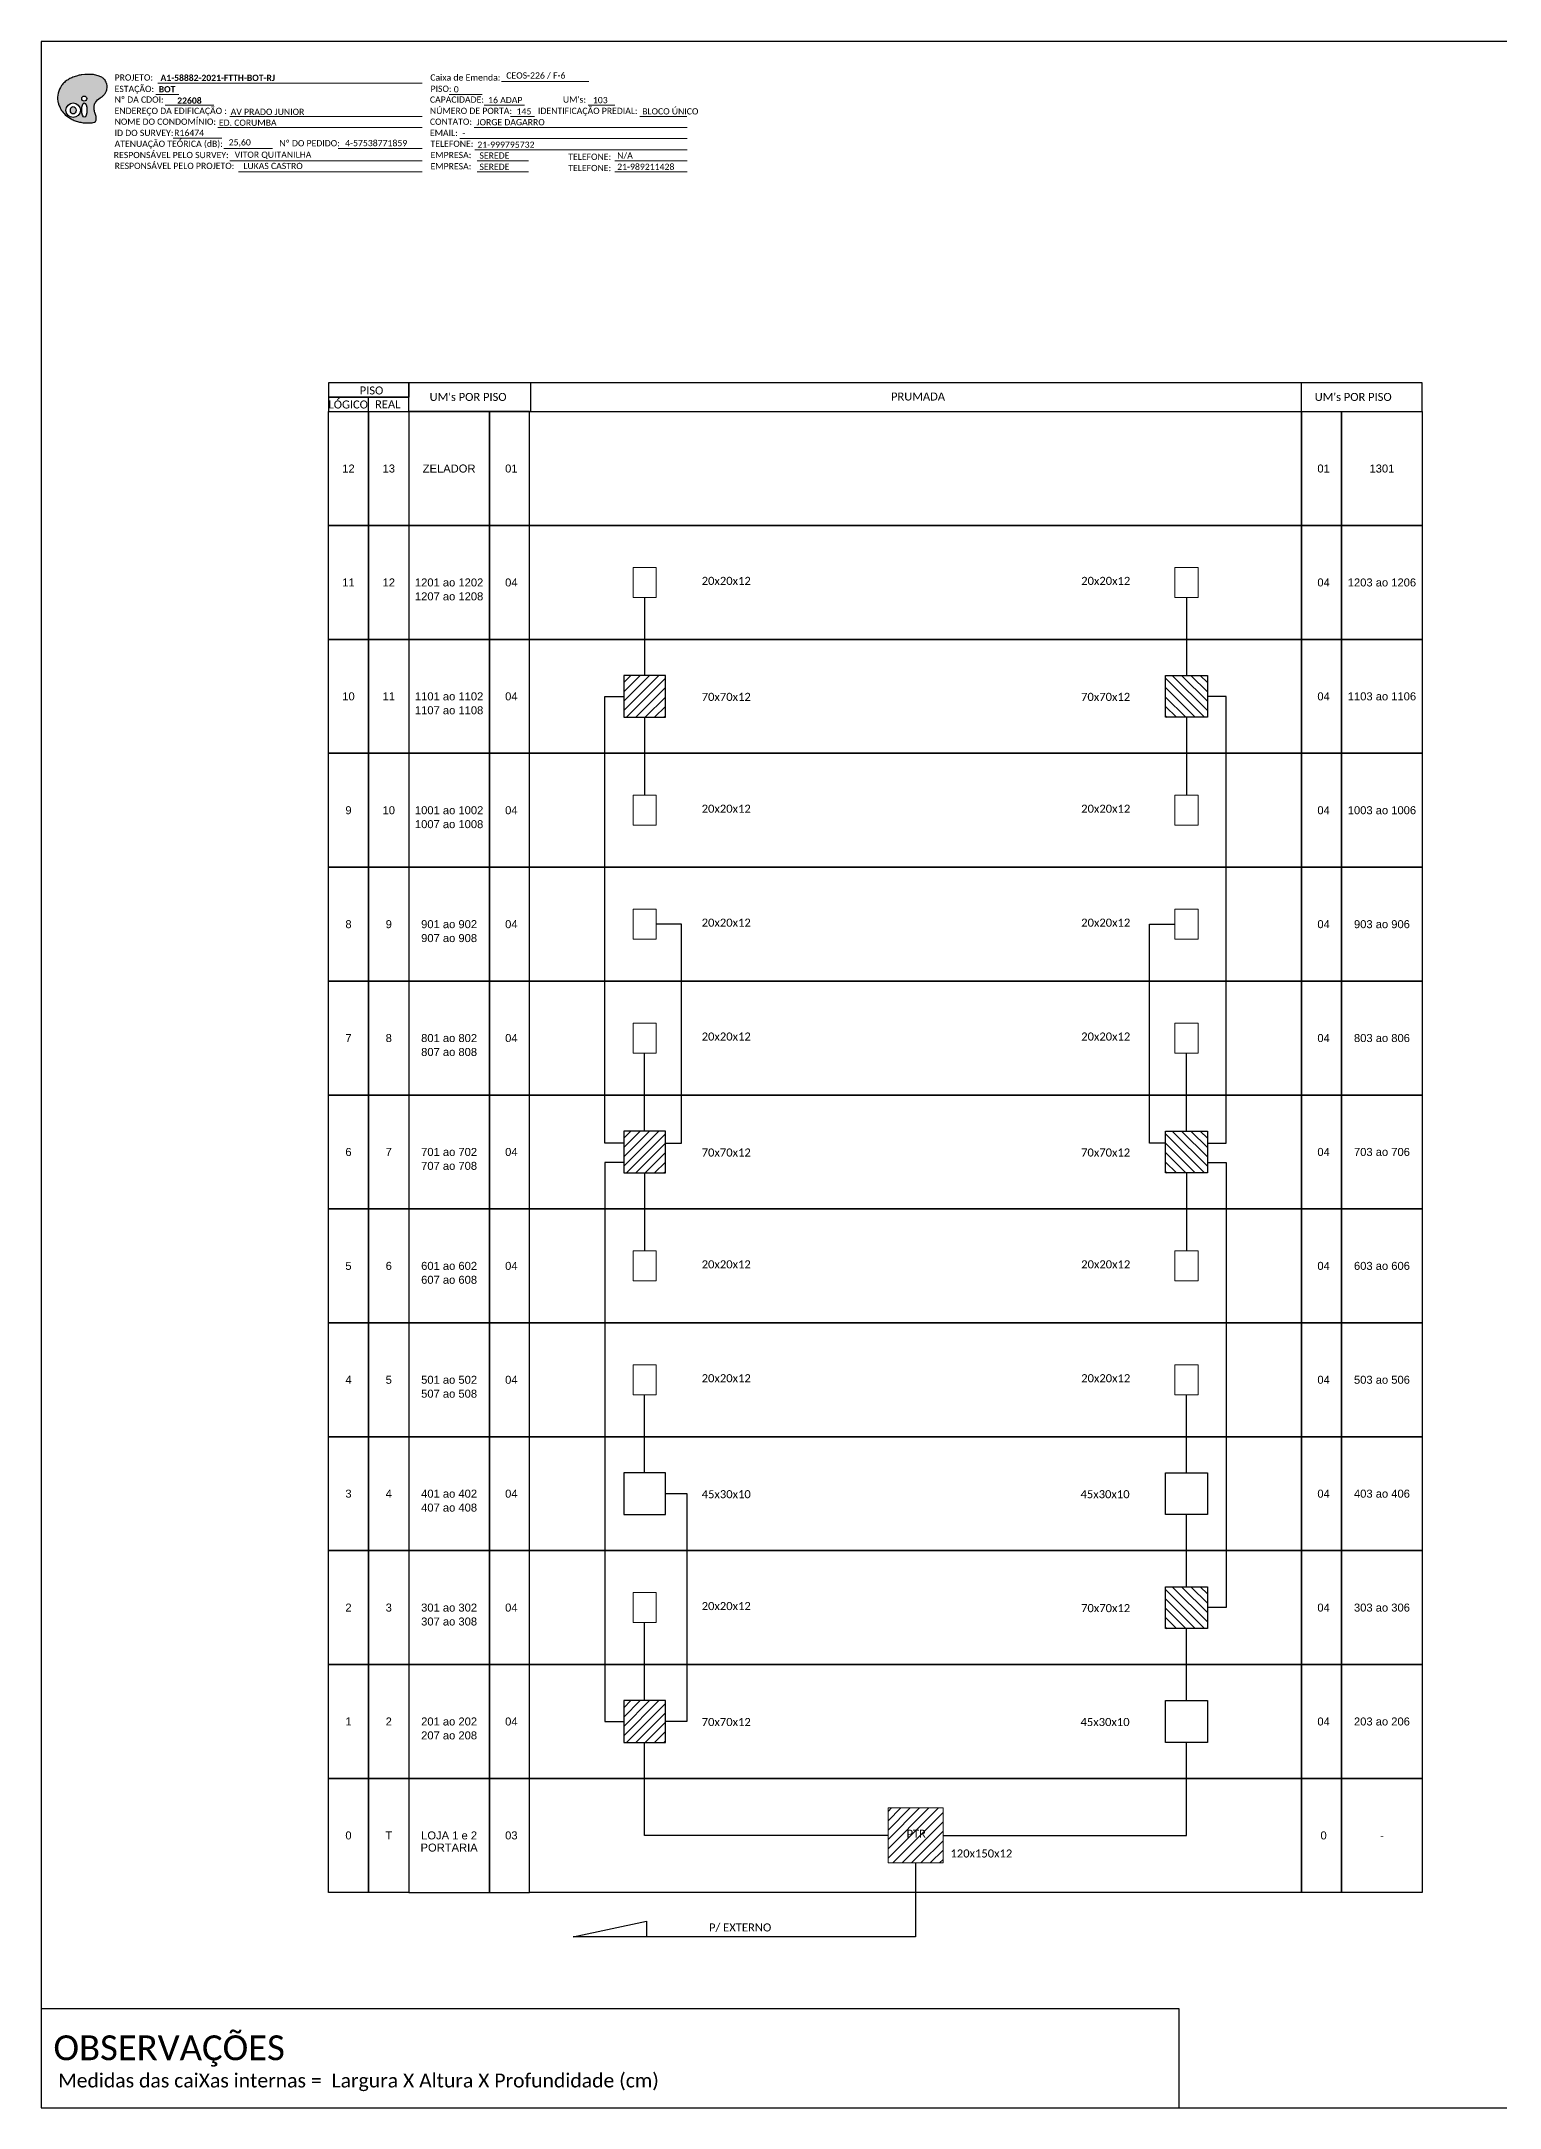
# Model space of a CAD drawing. Extents: x -89 to 1695, y 705 to 1299.
# Drawn here: x 856 to 1276, y 705 to 1299 of the extents above; entities that cross this region are included whole.
import ezdxf
from ezdxf.enums import TextEntityAlignment as Align

# ---------------------------------------------------------------- set-up
doc = ezdxf.new("R2010")
doc.units = 0
doc.styles.add('ARIAL', font='arial.ttf')
doc.styles.add('WMF-Calibri0', font='calibri.ttf')
doc.styles.add('WMF-Calibri1', font='calibrib.ttf')

# ---------------------------------------------------------------- blocks, each defined once
blk = doc.blocks.new('OI')
h = blk.add_hatch(color=40)
edge = h.paths.add_edge_path()
edge.add_spline(control_points=[(4.35, -0.67), (3.92, -0.99), (3.26, -1.5), (2.81, -2.59), (2.9, -3.5), (3.06, -4.27), (3.31, -4.85), (3.37, -5.39), (3.4, -5.88), (3.2, -6.4), (2.54, -6.61), (1.65, -6.63), (0.55, -6.67), (-0.56, -6.42), (-1.61, -6.14), (-2.77, -5.61), (-3.92, -4.77), (-4.89, -3.7), (-5.34, -2.65), (-5.6, -1.94), (-5.85, -0.96), (-5.71, 0.47), (-5.1, 2.02), (-4.14, 3.02), (-3.3, 3.61), (-2.37, 4.16), (-1.36, 4.44), (-0.56, 4.7), (0.79, 4.85), (2.24, 4.97), (3.79, 4.57), (4.67, 4.21), (5.44, 3.65), (5.76, 2.99), (6.03, 2.21), (6.01, 1.46), (5.72, 0.64), (5.31, 0.08), (4.88, -0.38), (4.51, -0.55), (4.35, -0.67)], knot_values=[0, 0, 0, 0, 1.60434, 2.417191, 3.427595, 4.282808, 4.776746, 5.304182, 5.888771, 6.258406, 6.858137, 7.79129, 8.986195, 10.124242, 11.187857, 12.242908, 13.953784, 15.414161, 16.515391, 17.349188, 17.675853, 19.552021, 21.515531, 22.568638, 23.63245, 24.621084, 25.782718, 26.745347, 27.142653, 29.870543, 31.004649, 31.921532, 32.709589, 33.801391, 34.042471, 35.192333, 35.971461, 36.628871, 37.254359, 37.836911, 37.836911, 37.836911, 37.836911], degree=3, periodic=0)
h.paths.add_polyline_path([(1.13, -0.87, -1), (-0.04, -0.87, -1)], flags=16)
edge = h.paths.add_edge_path(flags=16)
edge.add_ellipse((0.56, -3.59), major_axis=(-0.02, 1.71), ratio=0.361305, start_angle=0, end_angle=360)
h.paths.add_polyline_path([(-0.36, -3.62, -1), (-3.8, -3.62, -1)], flags=16)
edge = h.paths.add_edge_path(flags=0)
edge.add_ellipse((-2.08, -3.62), major_axis=(0, 0.885), ratio=0.758294, start_angle=0, end_angle=360)
at = {"color": 40}
for centre, radius in [((-2.08, -3.62), 1.72), ((0.54, -0.87), 0.587)]:
    blk.add_circle(centre, radius, dxfattribs=at)
blk.add_ellipse((-2.08, -3.62), major_axis=(0, 0.885), ratio=0.758294, start_param=-3.141592653589792, end_param=3.141592653589792, dxfattribs=at)
blk.add_ellipse((0.56, -3.59), major_axis=(-0.02, 1.71), ratio=0.361305, dxfattribs=at)
at = {"color": 40, "start_tangent": (-0.800898, -0.598801), "end_tangent": (-0.800898, -0.598801)}
blk.add_spline([(4.35, -0.67), (3.2, -1.78), (2.9, -2.54), (2.92, -3.55), (3.12, -4.38), (3.28, -4.85), (3.37, -5.37), (3.35, -5.95), (3.2, -6.29), (2.66, -6.55), (1.73, -6.63), (0.54, -6.62), (-0.58, -6.41), (-1.6, -6.11), (-2.56, -5.67), (-3.95, -4.67), (-4.89, -3.56), (-5.37, -2.56), (-5.64, -1.78), (-5.72, -1.46), (-5.63, 0.42), (-4.84, 2.22), (-4.13, 2.99), (-3.27, 3.62), (-2.4, 4.09), (-1.3, 4.47), (-0.37, 4.72), (0.02, 4.77), (2.75, 4.8), (3.85, 4.53), (4.69, 4.16), (5.31, 3.68), (5.85, 2.73), (5.93, 2.5), (5.94, 1.35), (5.67, 0.62), (5.29, 0.08), (4.84, -0.36), (4.35, -0.67)], degree=3, dxfattribs=at)
blk = doc.blocks.new('CARIMBO')
at = {"color": 7, "lineweight": 0}
for points in [[(35.66, -16.79), (111.64, -16.79)], [(134.48, -16.3), (159.61, -16.3)], [(35.15, -20.06), (41.7, -20.06)], [(37.81, -23.14), (51.75, -23.14)], [(119.43, -20.02), (128.92, -20.02)], [(129.48, -23.14), (141.1, -23.14)], [(159.42, -23.14), (167.09, -23.14)], [(52.97, -29.48), (111.64, -29.48)], [(56.38, -26.37), (111.64, -26.37)], [(126.6, -29.48), (187.83, -29.48)], [(137.07, -26.37), (144.01, -26.37)], [(174.24, -26.37), (187.8, -26.37)], [(40.13, -32.55), (54.07, -32.55)], [(54.67, -35.52), (68.61, -35.52)], [(122.56, -32.72), (187.83, -32.72)], [(56.38, -39.07), (111.64, -39.07)], [(126.84, -35.96), (187.83, -35.96)], [(127.45, -39.07), (142.25, -39.07)], [(167.06, -39.07), (187.83, -39.07)], [(58.87, -42.31), (111.64, -42.31)], [(127.45, -42.31), (142.25, -42.31)], [(167.06, -42.31), (187.83, -42.31)]]:
    blk.add_lwpolyline(points, dxfattribs=at)
at = {"color": 7, "xscale": 1.213923925163967, "yscale": 1.213923925163967, "zscale": 1.213923925163967, "rotation": 0.1532896023949059}
blk.add_blockref('OI', (13.86, -20.16), dxfattribs=at)
at = {"color": 7, "lineweight": 0, "style": 'WMF-Calibri0'}
for s, height, p in [('PROJETO:', 1.793, (23.26, -16.04)), ('ESTAÇÃO:', 1.793, (23.26, -19.32)), ('Caixa de Emenda:', 1.7927, (114.02, -16.04)), ('PISO:', 1.793, (114.09, -19.28)), ('ENDEREÇO DA EDIFICAÇÃO :', 1.7927, (23.26, -25.63)), ('Nº DA CDOI:', 1.7927, (23.26, -22.39)), ('CAPACIDADE:', 1.7927, (113.91, -22.39)), ('NÚMERO DE PORTA:', 1.7927, (113.91, -25.63)), ('IDENTIFICAÇÃO PREDIAL:', 1.7927, (144.99, -25.63)), ("UM's:", 1.793, (152.15, -22.39)), ('NOME DO CONDOMÍNIO:', 1.7927, (23.26, -28.74)), ('CONTATO:', 1.793, (113.91, -28.74)), ('ATENUAÇÃO TEÓRICA (dB):', 1.7927, (23.26, -35.09)), ('ID DO SURVEY:', 1.7927, (23.26, -31.97)), ('EMAIL:', 1.793, (113.91, -31.97)), ('TELEFONE:', 1.793, (114.09, -35.09)), ('RESPONSÁVEL PELO SURVEY:', 1.7927, (23.02, -38.32)), ('RESPONSÁVEL PELO PROJETO:', 1.7927, (23.26, -41.44)), ('EMPRESA:', 1.793, (114.09, -38.32)), ('EMPRESA:', 1.793, (114.09, -41.56)), ('TELEFONE:', 1.793, (153.7, -38.83)), ('TELEFONE:', 1.793, (153.7, -42.06))]:
    blk.add_text(s, height=height, dxfattribs=at).set_placement(p)
at = {"color": 7, "lineweight": 0, "flags": 8}
for tag, p, style in [('EST', (35.94, -19.41), 'WMF-Calibri1'), ('PROJ', (36.46, -16.13), 'WMF-Calibri1'), ('PISO_PTR', (120.78, -19.42), 'WMF-Calibri0'), ('CEOS-XX', (135.87, -15.46), 'WMF-Calibri0'), ('CAPAC.', (130.66, -22.52), 'WMF-Calibri0'), ("UC'S", (160.78, -22.54), 'WMF-Calibri0'), ('NOME_DO_COND.', (53.23, -29.02), 'WMF-Calibri0'), ('LOGRADOURO', (56.65, -25.91), 'WMF-Calibri0'), ('NOME_DO_CONTATO', (127.3, -28.89), 'WMF-Calibri0'), ('N°', (138.85, -25.77), 'WMF-Calibri0'), ('N°PREDIO', (174.94, -25.77), 'WMF-Calibri0'), ('_ID_', (40.39, -31.94), 'WMF-Calibri0'), ('O_POTEN', (56.06, -34.68), 'WMF-Calibri0'), ('EMAIL', (123.26, -32.12), 'WMF-Calibri0'), ('TELEFONE', (127.55, -35.36), 'WMF-Calibri0'), ('RES_SURVEY', (57.78, -38.23), 'WMF-Calibri0'), ('RES_PROJ', (60.27, -41.47), 'WMF-Calibri0'), ('EMP_RESP_SURVEY', (128.16, -38.47), 'WMF-Calibri0'), ('EMP_RESP_PROJ', (128.16, -41.71), 'WMF-Calibri0'), ('CONT_RESP_SURVEY', (167.76, -38.47), 'WMF-Calibri0'), ('CONT_RESP_PROJ', (167.76, -41.71), 'WMF-Calibri0')]:
    blk.add_attdef(tag, p, '', height=1.79, dxfattribs=dict(at, style=style))
at = {"color": 7, "lineweight": 0, "style": 'WMF-Calibri1', "flags": 8}
blk.add_attdef("N° CDO'S", text='', height=1.79, dxfattribs=at).set_placement((44.78, -22.68), align=Align.CENTER)

msp = doc.modelspace()

# ---------------------------------------------------------------- hatches: boundary and pattern name
h = msp.add_hatch()
h.set_pattern_fill('ANSI31', color=1, scale=0.6)
h.set_pattern_definition([(45, (-275.555, 1288.8719), (-1.3470384, 1.3470384), [])])
h.paths.add_polyline_path([(1023.93, 1104.73), (1035.93, 1104.73), (1035.93, 1116.73), (1023.93, 1116.73)])
h = msp.add_hatch()
h.set_pattern_fill('ANSI31', color=1, scale=0.6, angle=180)
h.set_pattern_definition([(135, (2491.2273, 1288.8719), (1.3470384, 1.3470384), [])])
h.paths.add_polyline_path([(1191.74, 1104.73), (1179.74, 1104.73), (1179.74, 1116.73), (1191.74, 1116.73)])
h = msp.add_hatch()
h.set_pattern_fill('ANSI31', color=1, scale=0.6)
h.set_pattern_definition([(45, (-275.555, 1157.8969), (-1.3470384, 1.3470384), [])])
h.paths.add_polyline_path([(1023.93, 973.76), (1035.93, 973.76), (1035.93, 985.76), (1023.93, 985.76)])
h = msp.add_hatch()
h.set_pattern_fill('ANSI31', color=1, scale=0.6, angle=180)
h.set_pattern_definition([(135, (2491.2273, 1157.8969), (1.3470384, 1.3470384), [])])
h.paths.add_polyline_path([(1191.74, 973.76), (1179.74, 973.76), (1179.74, 985.76), (1191.74, 985.76)])
h = msp.add_hatch()
h.set_pattern_fill('ANSI31', color=1, scale=0.6, angle=180)
h.set_pattern_definition([(135, (2491.2273, 1026.9219), (1.3470384, 1.3470384), [])])
h.paths.add_polyline_path([(1191.74, 842.78), (1179.74, 842.78), (1179.74, 854.78), (1191.74, 854.78)])
h = msp.add_hatch()
h.set_pattern_fill('ANSI31', color=1, scale=0.6)
h.set_pattern_definition([(45, (-275.555, 994.1781), (-1.3470384, 1.3470384), [])])
h.paths.add_polyline_path([(1023.93, 810.04), (1035.93, 810.04), (1035.93, 822.04), (1023.93, 822.04)])
h = msp.add_hatch()
h.set_pattern_fill('ANSI31', color=1, scale=0.6)
h.set_pattern_definition([(45, (629.754, 3423.6042), (-1.3470384, 1.3470384), [])])
h.paths.add_polyline_path([(1115.74, 791.2), (1099.93, 791.2), (1099.93, 775.39), (1115.74, 775.39)])
h.paths.add_polyline_path([(1104.67, 782.02), (1111.47, 782.02), (1111.47, 785.5), (1104.67, 785.5)], flags=24)

# ---------------------------------------------------------------- linework, layer by layer
for points in [[(856.5, 705.02), (1695.06, 705.02), (1695.06, 1299.02), (856.5, 1299.02), (856.5, 705.02)], [(962.17, 1192.59), (1253.5, 1192.59), (1253.5, 1200.81), (962.17, 1200.81), (962.17, 1200.81), (962.17, 1196.7)], [(997.23, 1192.59), (997.23, 1200.81)], [(1218.77, 1192.59), (1218.77, 1200.81)], [(950.6, 1192.59), (950.6, 1196.7)]]:
    msp.add_lwpolyline(points)
at = {"color": 7, "lineweight": 0}
msp.add_lwpolyline([(941.81, 1268.26), (965.96, 1268.26)], dxfattribs=at)
for points in [[(939.03, 1196.7), (962.17, 1196.7), (962.17, 1200.81), (939.03, 1200.81)], [(939.03, 1192.59), (962.17, 1192.59), (962.17, 1196.7), (939.03, 1196.7)], [(939.03, 1192.59), (950.6, 1192.59), (950.6, 1159.85), (939.03, 1159.85)], [(950.6, 1192.59), (962.17, 1192.59), (962.17, 1159.85), (950.6, 1159.85)], [(985.32, 1192.59), (962.17, 1192.59), (962.17, 1159.85), (985.32, 1159.85)], [(996.89, 1192.59), (985.32, 1192.59), (985.32, 1159.85), (996.89, 1159.85)], [(996.89, 1192.59), (1218.78, 1192.59), (1218.78, 1159.85), (996.89, 1159.85)], [(1218.78, 1192.59), (1230.35, 1192.59), (1230.35, 1159.85), (1218.78, 1159.85)], [(1230.35, 1192.59), (1253.5, 1192.59), (1253.5, 1159.85), (1230.35, 1159.85)], [(939.03, 1159.85), (950.6, 1159.85), (950.6, 1127.1), (939.03, 1127.1)], [(950.6, 1159.85), (962.17, 1159.85), (962.17, 1127.1), (950.6, 1127.1)], [(985.32, 1159.85), (962.17, 1159.85), (962.17, 1127.1), (985.32, 1127.1)], [(996.89, 1159.85), (985.32, 1159.85), (985.32, 1127.1), (996.89, 1127.1)], [(996.89, 1159.85), (1218.78, 1159.85), (1218.78, 1127.1), (996.89, 1127.1)], [(1218.78, 1159.85), (1230.35, 1159.85), (1230.35, 1127.1), (1218.78, 1127.1)], [(1230.35, 1159.85), (1253.5, 1159.85), (1253.5, 1127.1), (1230.35, 1127.1)], [(939.03, 1127.1), (950.6, 1127.1), (950.6, 1094.36), (939.03, 1094.36)], [(950.6, 1127.1), (962.17, 1127.1), (962.17, 1094.36), (950.6, 1094.36)], [(950.6, 1127.1), (962.17, 1127.1), (962.17, 1094.36), (950.6, 1094.36)], [(985.32, 1127.1), (962.17, 1127.1), (962.17, 1094.36), (985.32, 1094.36)], [(996.89, 1127.1), (985.32, 1127.1), (985.32, 1094.36), (996.89, 1094.36)], [(996.89, 1127.1), (1218.78, 1127.1), (1218.78, 1094.36), (996.89, 1094.36)], [(1218.78, 1127.1), (1230.35, 1127.1), (1230.35, 1094.36), (1218.78, 1094.36)], [(1230.35, 1127.1), (1253.5, 1127.1), (1253.5, 1094.36), (1230.35, 1094.36)], [(939.03, 1094.36), (950.6, 1094.36), (950.6, 1061.62), (939.03, 1061.62)], [(950.6, 1094.36), (962.17, 1094.36), (962.17, 1061.62), (950.6, 1061.62)], [(950.6, 1094.36), (962.17, 1094.36), (962.17, 1061.62), (950.6, 1061.62)], [(985.32, 1094.36), (962.17, 1094.36), (962.17, 1061.62), (985.32, 1061.62)], [(996.89, 1094.36), (985.32, 1094.36), (985.32, 1061.62), (996.89, 1061.62)], [(996.89, 1094.36), (1218.78, 1094.36), (1218.78, 1061.62), (996.89, 1061.62)], [(1218.78, 1094.36), (1230.35, 1094.36), (1230.35, 1061.62), (1218.78, 1061.62)], [(1230.35, 1094.36), (1253.5, 1094.36), (1253.5, 1061.62), (1230.35, 1061.62)], [(939.03, 1061.62), (950.6, 1061.62), (950.6, 1028.87), (939.03, 1028.87)], [(950.6, 1061.62), (962.17, 1061.62), (962.17, 1028.87), (950.6, 1028.87)], [(950.6, 1061.62), (962.17, 1061.62), (962.17, 1028.87), (950.6, 1028.87)], [(985.32, 1061.62), (962.17, 1061.62), (962.17, 1028.87), (985.32, 1028.87)], [(996.89, 1061.62), (985.32, 1061.62), (985.32, 1028.87), (996.89, 1028.87)], [(996.89, 1061.62), (1218.78, 1061.62), (1218.78, 1028.87), (996.89, 1028.87)], [(1218.78, 1061.62), (1230.35, 1061.62), (1230.35, 1028.87), (1218.78, 1028.87)], [(1230.35, 1061.62), (1253.5, 1061.62), (1253.5, 1028.87), (1230.35, 1028.87)], [(939.03, 1028.87), (950.6, 1028.87), (950.6, 996.13), (939.03, 996.13)], [(950.6, 1028.87), (962.17, 1028.87), (962.17, 996.13), (950.6, 996.13)], [(950.6, 1028.87), (962.17, 1028.87), (962.17, 996.13), (950.6, 996.13)], [(985.32, 1028.87), (962.17, 1028.87), (962.17, 996.13), (985.32, 996.13)], [(996.89, 1028.87), (985.32, 1028.87), (985.32, 996.13), (996.89, 996.13)], [(996.89, 1028.87), (1218.78, 1028.87), (1218.78, 996.13), (996.89, 996.13)], [(1218.78, 1028.87), (1230.35, 1028.87), (1230.35, 996.13), (1218.78, 996.13)], [(1230.35, 1028.87), (1253.5, 1028.87), (1253.5, 996.13), (1230.35, 996.13)], [(939.03, 996.13), (950.6, 996.13), (950.6, 963.38), (939.03, 963.38)], [(950.6, 996.13), (962.17, 996.13), (962.17, 963.38), (950.6, 963.38)], [(950.6, 996.13), (962.17, 996.13), (962.17, 963.38), (950.6, 963.38)], [(985.32, 996.13), (962.17, 996.13), (962.17, 963.38), (985.32, 963.38)], [(996.89, 996.13), (985.32, 996.13), (985.32, 963.38), (996.89, 963.38)], [(996.89, 996.13), (1218.78, 996.13), (1218.78, 963.38), (996.89, 963.38)], [(1218.78, 996.13), (1230.35, 996.13), (1230.35, 963.38), (1218.78, 963.38)], [(1230.35, 996.13), (1253.5, 996.13), (1253.5, 963.38), (1230.35, 963.38)], [(939.03, 963.38), (950.6, 963.38), (950.6, 930.64), (939.03, 930.64)], [(950.6, 963.38), (962.17, 963.38), (962.17, 930.64), (950.6, 930.64)], [(950.6, 963.38), (962.17, 963.38), (962.17, 930.64), (950.6, 930.64)], [(985.32, 963.38), (962.17, 963.38), (962.17, 930.64), (985.32, 930.64)], [(996.89, 963.38), (985.32, 963.38), (985.32, 930.64), (996.89, 930.64)], [(996.89, 963.38), (1218.78, 963.38), (1218.78, 930.64), (996.89, 930.64)], [(1218.78, 963.38), (1230.35, 963.38), (1230.35, 930.64), (1218.78, 930.64)], [(1230.35, 963.38), (1253.5, 963.38), (1253.5, 930.64), (1230.35, 930.64)], [(939.03, 930.64), (950.6, 930.64), (950.6, 897.9), (939.03, 897.9)], [(950.6, 930.64), (962.17, 930.64), (962.17, 897.9), (950.6, 897.9)], [(950.6, 930.64), (962.17, 930.64), (962.17, 897.9), (950.6, 897.9)], [(985.32, 930.64), (962.17, 930.64), (962.17, 897.9), (985.32, 897.9)], [(996.89, 930.64), (985.32, 930.64), (985.32, 897.9), (996.89, 897.9)], [(996.89, 930.64), (1218.78, 930.64), (1218.78, 897.9), (996.89, 897.9)], [(1218.78, 930.64), (1230.35, 930.64), (1230.35, 897.9), (1218.78, 897.9)], [(1230.35, 930.64), (1253.5, 930.64), (1253.5, 897.9), (1230.35, 897.9)], [(939.03, 897.9), (950.6, 897.9), (950.6, 865.15), (939.03, 865.15)], [(950.6, 897.9), (962.17, 897.9), (962.17, 865.15), (950.6, 865.15)], [(950.6, 897.9), (962.17, 897.9), (962.17, 865.15), (950.6, 865.15)], [(985.32, 897.9), (962.17, 897.9), (962.17, 865.15), (985.32, 865.15)], [(996.89, 897.9), (985.32, 897.9), (985.32, 865.15), (996.89, 865.15)], [(996.89, 897.9), (1218.78, 897.9), (1218.78, 865.15), (996.89, 865.15)], [(1218.78, 897.9), (1230.35, 897.9), (1230.35, 865.15), (1218.78, 865.15)], [(1230.35, 897.9), (1253.5, 897.9), (1253.5, 865.15), (1230.35, 865.15)], [(1023.93, 875.53), (1035.93, 875.53), (1035.93, 887.53), (1023.93, 887.53)], [(1191.74, 875.53), (1179.74, 875.53), (1179.74, 887.53), (1191.74, 887.53)], [(939.03, 865.15), (950.6, 865.15), (950.6, 832.41), (939.03, 832.41)], [(950.6, 865.15), (962.17, 865.15), (962.17, 832.41), (950.6, 832.41)], [(950.6, 865.15), (962.17, 865.15), (962.17, 832.41), (950.6, 832.41)], [(985.32, 865.15), (962.17, 865.15), (962.17, 832.41), (985.32, 832.41)], [(996.89, 865.15), (985.32, 865.15), (985.32, 832.41), (996.89, 832.41)], [(996.89, 865.15), (1218.78, 865.15), (1218.78, 832.41), (996.89, 832.41)], [(1218.78, 865.15), (1230.35, 865.15), (1230.35, 832.41), (1218.78, 832.41)], [(1230.35, 865.15), (1253.5, 865.15), (1253.5, 832.41), (1230.35, 832.41)], [(939.03, 832.41), (950.6, 832.41), (950.6, 799.67), (939.03, 799.67)], [(950.6, 832.41), (962.17, 832.41), (962.17, 799.67), (950.6, 799.67)], [(950.6, 832.41), (962.17, 832.41), (962.17, 799.67), (950.6, 799.67)], [(985.32, 832.41), (962.17, 832.41), (962.17, 799.67), (985.32, 799.67)], [(996.89, 832.41), (985.32, 832.41), (985.32, 799.67), (996.89, 799.67)], [(996.89, 832.41), (1218.78, 832.41), (1218.78, 799.67), (996.89, 799.67)], [(1218.78, 832.41), (1230.35, 832.41), (1230.35, 799.67), (1218.78, 799.67)], [(1230.35, 832.41), (1253.5, 832.41), (1253.5, 799.67), (1230.35, 799.67)], [(1191.74, 810.04), (1179.74, 810.04), (1179.74, 822.04), (1191.74, 822.04)], [(939.03, 799.67), (950.6, 799.67), (950.6, 766.92), (939.03, 766.92)], [(950.6, 799.67), (962.17, 799.67), (962.17, 766.92), (950.6, 766.92)], [(950.6, 799.67), (962.17, 799.67), (962.17, 766.92), (950.6, 766.92)], [(985.32, 799.67), (962.17, 799.67), (962.17, 766.92), (985.32, 766.92)], [(996.89, 799.67), (985.32, 799.67), (985.32, 766.92), (996.89, 766.92)], [(996.89, 799.67), (1218.78, 799.67), (1218.78, 766.92), (996.89, 766.92)], [(1218.78, 799.67), (1230.35, 799.67), (1230.35, 766.92), (1218.78, 766.92)], [(1230.35, 799.67), (1253.5, 799.67), (1253.5, 766.92), (1230.35, 766.92)]]:
    msp.add_lwpolyline(points, close=True)
at = {"color": 0, "lineweight": 0}
for points in [[(1026.62, 1147.78), (1033.24, 1147.78), (1033.24, 1139.16), (1026.62, 1139.16)], [(1189.05, 1147.78), (1182.43, 1147.78), (1182.43, 1139.16), (1189.05, 1139.16)], [(1026.62, 1082.3), (1033.24, 1082.3), (1033.24, 1073.68), (1026.62, 1073.68)], [(1189.05, 1082.3), (1182.43, 1082.3), (1182.43, 1073.68), (1189.05, 1073.68)], [(1026.62, 1049.55), (1033.24, 1049.55), (1033.24, 1040.93), (1026.62, 1040.93)], [(1189.05, 1049.55), (1182.43, 1049.55), (1182.43, 1040.93), (1189.05, 1040.93)], [(1026.62, 1016.81), (1033.24, 1016.81), (1033.24, 1008.19), (1026.62, 1008.19)], [(1189.05, 1016.81), (1182.43, 1016.81), (1182.43, 1008.19), (1189.05, 1008.19)], [(1026.62, 951.32), (1033.24, 951.32), (1033.24, 942.7), (1026.62, 942.7)], [(1189.05, 951.32), (1182.43, 951.32), (1182.43, 942.7), (1189.05, 942.7)], [(1026.62, 918.58), (1033.24, 918.58), (1033.24, 909.96), (1026.62, 909.96)], [(1189.05, 918.58), (1182.43, 918.58), (1182.43, 909.96), (1189.05, 909.96)], [(1026.62, 853.09), (1033.24, 853.09), (1033.24, 844.47), (1026.62, 844.47)]]:
    msp.add_lwpolyline(points, close=True, dxfattribs=at)
at = {"color": 3, "ltscale": 0.5}
for points in [[(1029.93, 1139.16), (1029.93, 1116.73)], [(1185.74, 1139.16), (1185.74, 1116.73)], [(1018.54, 982.26), (1018.54, 1110.68), (1023.93, 1110.68)], [(1197.13, 982.26), (1197.13, 1110.68), (1191.74, 1110.68)], [(1029.93, 1104.73), (1029.93, 1082.3)], [(1185.74, 1104.73), (1185.74, 1082.3)], [(1035.93, 982.26), (1040.54, 982.26), (1040.54, 1045.24), (1033.24, 1045.24)], [(1179.74, 982.26), (1175.13, 982.26), (1175.13, 1045.24), (1182.43, 1045.24)], [(1029.93, 985.76), (1029.93, 1008.19)], [(1185.74, 985.76), (1185.74, 1008.19)], [(1023.93, 982.26), (1018.54, 982.26)], [(1191.74, 982.26), (1197.13, 982.26)], [(1023.93, 976.76), (1018.54, 976.76)], [(1018.54, 976.76), (1018.54, 884.03), (1018.54, 816.04), (1023.93, 816.04)], [(1191.74, 976.76), (1197.13, 976.76)], [(1197.13, 976.76), (1197.13, 884.03), (1197.13, 848.78), (1191.74, 848.78)], [(1029.93, 973.76), (1029.93, 951.32)], [(1185.74, 973.76), (1185.74, 951.32)], [(1029.93, 887.53), (1029.93, 909.96)], [(1185.74, 887.53), (1185.74, 909.96)], [(1035.93, 881.53), (1042.04, 881.53), (1042.04, 816.04), (1035.93, 816.04)], [(1185.74, 854.78), (1185.74, 875.53)], [(1029.93, 822.04), (1029.93, 844.47)], [(1185.74, 822.04), (1185.74, 842.78)], [(1099.93, 783.29), (1029.93, 783.29), (1029.93, 810.04)], [(1115.74, 783.29), (1185.74, 783.29), (1185.74, 810.04)], [(1107.84, 775.39), (1107.84, 754.18), (1009.45, 754.18), (1030.45, 758.68), (1030.45, 754.18)]]:
    msp.add_lwpolyline(points, dxfattribs=at)
at = {"color": 1}
for points in [[(1023.93, 1104.73), (1035.93, 1104.73), (1035.93, 1116.73), (1023.93, 1116.73)], [(1191.74, 1104.73), (1179.74, 1104.73), (1179.74, 1116.73), (1191.74, 1116.73)], [(1023.93, 973.76), (1035.93, 973.76), (1035.93, 985.76), (1023.93, 985.76)], [(1191.74, 973.76), (1179.74, 973.76), (1179.74, 985.76), (1191.74, 985.76)], [(1191.74, 842.78), (1179.74, 842.78), (1179.74, 854.78), (1191.74, 854.78)], [(1023.93, 810.04), (1035.93, 810.04), (1035.93, 822.04), (1023.93, 822.04)]]:
    msp.add_lwpolyline(points, close=True, dxfattribs=at)
at = {"color": 1, "lineweight": 0}
msp.add_lwpolyline([(1099.93, 791.2), (1115.74, 791.2), (1115.74, 775.39), (1099.93, 775.39)], close=True, dxfattribs=at)
at = {"color": 7}
msp.add_lwpolyline([(856.57, 733.5), (1183.53, 733.5), (1183.53, 705.02)], dxfattribs=at)

# ---------------------------------------------------------------- block references
ref = msp.add_blockref('CARIMBO', (854.31, 1303.77))
ref.add_attrib('PROJ', 'A1-58882-2021-FTTH-BOT-RJ', (890.77, 1287.63), dxfattribs={"color": 7, "lineweight": 0, "height": 1.7927, "style": 'WMF-Calibri1'})
ref.add_attrib('EST', 'BOT', (890.25, 1284.35), dxfattribs={"color": 7, "lineweight": 0, "height": 1.793, "style": 'WMF-Calibri1'})
ref.add_attrib("N° CDO'S", '22608', dxfattribs={"color": 7, "lineweight": 0, "height": 1.793, "style": 'WMF-Calibri1'}).set_placement((899.09, 1281.09), align=Align.CENTER)
ref.add_attrib('LOGRADOURO', 'AV PRADO JUNIOR', (910.95, 1277.86), dxfattribs={"color": 7, "lineweight": 0, "height": 1.7927, "style": 'WMF-Calibri0'})
ref.add_attrib('NOME_DO_COND.', 'ED. CORUMBA', (907.54, 1274.74), dxfattribs={"color": 7, "lineweight": 0, "height": 1.7927, "style": 'WMF-Calibri0'})
ref.add_attrib('_ID_', 'R16474', (894.7, 1271.83), dxfattribs={"color": 7, "lineweight": 0, "height": 1.793, "style": 'WMF-Calibri0'})
ref.add_attrib('O_POTEN', '25,60', (910.37, 1269.09), dxfattribs={"color": 7, "lineweight": 0, "height": 1.793, "style": 'WMF-Calibri0'})
ref.add_attrib('RES_SURVEY', 'VITOR QUITANILHA', (912.09, 1265.54), dxfattribs={"color": 7, "lineweight": 0, "height": 1.7927, "style": 'WMF-Calibri0'})
ref.add_attrib('RES_PROJ', 'LUKAS CASTRO', (914.58, 1262.3), dxfattribs={"color": 7, "lineweight": 0, "height": 1.7927, "style": 'WMF-Calibri0'})
ref.add_attrib('CEOS-XX', 'CEOS-226 / F-6', (990.18, 1288.31), dxfattribs={"color": 7, "lineweight": 0, "height": 1.7927, "style": 'WMF-Calibri0'})
ref.add_attrib('CAPAC.', '16 ADAP', (984.96, 1281.25), dxfattribs={"color": 7, "lineweight": 0, "height": 1.793, "style": 'WMF-Calibri0'})
ref.add_attrib("UC'S", '103', (1015.08, 1281.23), dxfattribs={"color": 7, "lineweight": 0, "height": 1.793, "style": 'WMF-Calibri0'})
ref.add_attrib('PISO_PTR', '0', (975.09, 1284.34), dxfattribs={"color": 7, "lineweight": 0, "height": 1.79, "style": 'WMF-Calibri0'})
ref.add_attrib('N°', '145', (993.15, 1278), dxfattribs={"color": 7, "lineweight": 0, "height": 1.793, "style": 'WMF-Calibri0'})
ref.add_attrib('N°PREDIO', 'BLOCO ÚNICO', (1029.25, 1278), dxfattribs={"color": 7, "lineweight": 0, "height": 1.7927, "style": 'WMF-Calibri0'})
ref.add_attrib('NOME_DO_CONTATO', 'JORGE DAGARRO', (981.61, 1274.88), dxfattribs={"color": 7, "lineweight": 0, "height": 1.7927, "style": 'WMF-Calibri0'})
ref.add_attrib('EMAIL', '-', (977.57, 1271.65), dxfattribs={"color": 7, "lineweight": 0, "height": 1.79, "style": 'WMF-Calibri0'})
ref.add_attrib('TELEFONE', '21-999795732', (981.86, 1268.41), dxfattribs={"color": 7, "lineweight": 0, "height": 1.7927, "style": 'WMF-Calibri0'})
ref.add_attrib('EMP_RESP_SURVEY', 'SEREDE', (982.46, 1265.3), dxfattribs={"color": 7, "lineweight": 0, "height": 1.793, "style": 'WMF-Calibri0'})
ref.add_attrib('EMP_RESP_PROJ', 'SEREDE', (982.46, 1262.06), dxfattribs={"color": 7, "lineweight": 0, "height": 1.793, "style": 'WMF-Calibri0'})
ref.add_attrib('CONT_RESP_SURVEY', 'N/A', (1022.07, 1265.3), dxfattribs={"color": 7, "lineweight": 0, "height": 1.793, "style": 'WMF-Calibri0'})
ref.add_attrib('CONT_RESP_PROJ', '21-989211428', (1022.07, 1262.06), dxfattribs={"color": 7, "lineweight": 0, "height": 1.7927, "style": 'WMF-Calibri0'})

# ---------------------------------------------------------------- texts
at = {"color": 7, "lineweight": 0, "style": 'WMF-Calibri0'}
msp.add_text('Nº DO PEDIDO:', height=1.7927, dxfattribs=at).set_placement((924.94, 1268.84))
at = {"style": 'WMF-Calibri0'}
for s, height, p in [('  LÓGICO', 2.3, (937.45, 1193.48)), ('     PISO', 2.3, (943.99, 1197.51)), ('    REAL', 2.3, (949.21, 1193.54)), ("UM's POR PISO", 2.3, (968.13, 1195.65)), ('PRUMADA', 2.3, (1100.8, 1195.77)), ("UM's POR PISO", 2.3, (1222.6, 1195.65)), ('20x20x12', 2.317, (1046.36, 1142.76)), ('20x20x12', 2.317, (1155.47, 1142.76)), ('70x70x12', 2.317, (1046.36, 1109.42)), ('70x70x12', 2.317, (1155.44, 1109.42)), ('20x20x12', 2.317, (1046.36, 1077.27)), ('20x20x12', 2.317, (1155.47, 1077.27)), ('20x20x12', 2.317, (1046.36, 1044.52)), ('20x20x12', 2.317, (1155.47, 1044.52)), ('20x20x12', 2.317, (1046.36, 1011.78)), ('20x20x12', 2.317, (1155.47, 1011.78)), ('70x70x12', 2.317, (1046.36, 978.44)), ('70x70x12', 2.317, (1155.44, 978.44)), ('20x20x12', 2.317, (1046.36, 946.29)), ('20x20x12', 2.317, (1155.47, 946.29)), ('20x20x12', 2.317, (1046.36, 913.55)), ('20x20x12', 2.317, (1155.47, 913.55)), ('45x30x10', 2.317, (1046.36, 880.21)), ('45x30x10', 2.317, (1155.27, 880.21)), ('20x20x12', 2.317, (1046.36, 848.06)), ('70x70x12', 2.317, (1155.44, 847.47)), ('70x70x12', 2.317, (1046.36, 814.73)), ('45x30x10', 2.317, (1155.27, 814.73)), ('PTR', 2.317, (1105.25, 782.61)), ('120x150x12', 2.317, (1117.88, 776.94)), ('P/ EXTERNO', 2.317, (1048.45, 755.68))]:
    msp.add_text(s, height=height, dxfattribs=at).set_placement(p)
at = {"style": 'ARIAL'}
for s, p in [('12', (944.81, 1176.22)), ('13', (956.39, 1176.22)), ('ZELADOR', (973.74, 1176.22)), ('01', (991.63, 1176.22)), ('01', (1225.16, 1176.22)), ('1301', (1241.93, 1176.22)), ('11', (944.81, 1143.47)), ('12', (956.39, 1143.47)), ('1201 ao 1202', (973.74, 1143.47)), ('1207 ao 1208', (973.74, 1139.47)), ('04', (991.63, 1143.47)), ('04', (1225.16, 1143.47)), ('1203 ao 1206', (1241.93, 1143.47)), ('10', (944.81, 1110.73)), ('11', (956.39, 1110.73)), ('1101 ao 1102', (973.74, 1110.73)), ('04', (991.63, 1110.73)), ('04', (1225.16, 1110.73)), ('1103 ao 1106', (1241.93, 1110.73)), ('1107 ao 1108', (973.74, 1106.73)), ('9', (944.81, 1077.99)), ('10', (956.39, 1077.99)), ('1001 ao 1002', (973.74, 1077.99)), ('1007 ao 1008', (973.74, 1073.99)), ('04', (991.63, 1077.99)), ('04', (1225.16, 1077.99)), ('1003 ao 1006', (1241.93, 1077.99)), ('8', (944.81, 1045.24)), ('9', (956.39, 1045.24)), ('901 ao 902', (973.74, 1045.24)), ('04', (991.63, 1045.24)), ('04', (1225.16, 1045.24)), ('903 ao 906', (1241.93, 1045.24)), ('907 ao 908', (973.74, 1041.24)), ('7', (944.81, 1012.5)), ('8', (956.39, 1012.5)), ('801 ao 802', (973.74, 1012.5)), ('04', (991.63, 1012.5)), ('04', (1225.16, 1012.5)), ('803 ao 806', (1241.93, 1012.5)), ('807 ao 808', (973.74, 1008.5)), ('6', (944.81, 979.76)), ('7', (956.39, 979.76)), ('701 ao 702', (973.74, 979.76)), ('04', (991.63, 979.76)), ('04', (1225.16, 979.76)), ('703 ao 706', (1241.93, 979.76)), ('707 ao 708', (973.74, 975.76)), ('5', (944.81, 947.01)), ('6', (956.39, 947.01)), ('601 ao 602', (973.74, 947.01)), ('04', (991.63, 947.01)), ('04', (1225.16, 947.01)), ('603 ao 606', (1241.93, 947.01)), ('607 ao 608', (973.74, 943.01)), ('4', (944.81, 914.27)), ('5', (956.39, 914.27)), ('501 ao 502', (973.74, 914.27)), ('04', (991.63, 914.27)), ('04', (1225.16, 914.27)), ('503 ao 506', (1241.93, 914.27)), ('507 ao 508', (973.74, 910.27)), ('3', (944.81, 881.53)), ('4', (956.39, 881.53)), ('401 ao 402', (973.74, 881.53)), ('04', (991.63, 881.53)), ('04', (1225.16, 881.53)), ('403 ao 406', (1241.93, 881.53)), ('407 ao 408', (973.74, 877.53)), ('2', (944.81, 848.78)), ('3', (956.39, 848.78)), ('301 ao 302', (973.74, 848.78)), ('04', (991.63, 848.78)), ('04', (1225.16, 848.78)), ('303 ao 306', (1241.93, 848.78)), ('307 ao 308', (973.74, 844.78)), ('1', (944.81, 816.04)), ('2', (956.39, 816.04)), ('201 ao 202', (973.74, 816.04)), ('04', (991.63, 816.04)), ('04', (1225.16, 816.04)), ('203 ao 206', (1241.93, 816.04)), ('207 ao 208', (973.74, 812.04)), ('0', (944.81, 783.29)), ('T', (956.39, 783.29)), ('LOJA 1 e 2', (973.74, 783.29)), ('03', (991.63, 783.29)), ('0', (1225.16, 783.29)), ('PORTARIA', (973.74, 779.79)), ('-', (1241.93, 783.29))]:
    msp.add_text(s, height=2.3, dxfattribs=at).set_placement(p, align=Align.MIDDLE_CENTER)
at = {"color": 7, "style": 'WMF-Calibri0'}
msp.add_text('OBSERVAÇÕES', height=7.1308, dxfattribs=at).set_placement((859.99, 718.67))
at = {"color": 7, "insert": (861.34, 714.83), "char_height": 4, "width": 658.8434, "attachment_point": 1, "style": 'WMF-Calibri0'}
msp.add_mtext('Medidas das caiXas internas =  Largura X Altura X Profundidade (cm)', dxfattribs=at)
at = {"color": 7, "lineweight": 0, "style": 'WMF-Calibri0', "flags": 8}
msp.add_attdef('4-57538771859', (943.85, 1268.87), '4-57538771859', height=1.7927, dxfattribs=at)

doc.saveas('drawing.dxf')
